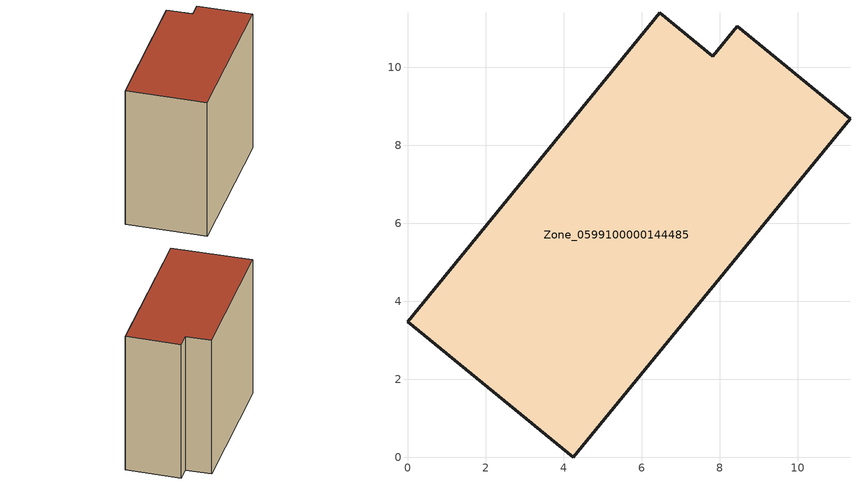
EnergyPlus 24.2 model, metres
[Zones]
Zone_0599100000144485
 floor ground (C_G): 0,3.47 6.46,11.4 7.82,10.28 8.45,11.05 11.34,8.68 4.25,0 z0
 wall outside (C_F): 6.46,11.4 0,3.47 4.25,0 11.34,8.68 8.45,11.05 7.82,10.28 6.46,11.4 z0:10.12
 roof outside (C_R): 11.34,8.68 8.45,11.05 7.82,10.28 6.46,11.4 0,3.47 4.25,0 z10.12
[BUILDING]
Pand.0599100000144485: North Axis=0; Terrain=City; Loads Convergence Tolerance Value=0.04; Temperature Convergence Tolerance Value=0.4; Solar Distribution=FullExterior; Maximum Number of Warmup Days=25; Minimum Number of Warmup Days=1
[Site:Location]
Rotterdam.The.Hague.AP_ZH_NLD Design_Conditions: Latitude=51.96; Longitude=4.45; Time Zone=1; Elevation=-4.5
[SITE:GROUNDTEMPERATURE:BUILDINGSURFACE]
18, 18, 18, 18, 18, 18, 18, 18, 18, 18, 18, 18
[MATERIAL] Thermal Absorptance=0.9; Solar Absorptance=0.7; Visible Absorptance=0.7
Name | Roughness | Thickness | Conductivity | Density | Specific Heat
G.TI.1946 | MediumSmooth | 0.15 | 1 | 540 | 1210
F.TI.1946 | Rough | 0.3 | 0.857143 | 1920 | 840
R.TI.1946 | MediumRough | 0.2 | 0.1 | 1500 | 1000
[CONSTRUCTION]
C_G: G.TI.1946
C_F: F.TI.1946
C_R: R.TI.1946
[ZONE]
Zone_0599100000144485: Type=1; Multiplier=1; Ceiling Height=Autocalculate; Volume=Autocalculate; Floor Area=autocalculate; Part of Total Floor Area=Yes
[ZONEINFILTRATION:DESIGNFLOWRATE]
Infil_Zone_0599100000144485: Zone or ZoneList or Space or SpaceList=Zone_0599100000144485; Schedule=AlwaysOn; Design Flow Rate Calculation Method=Flow/Area; Flow Rate per Floor Area=0.003; Constant Term Coefficient=1; Temperature Term Coefficient=0; Velocity Term Coefficient=0; Velocity Squared Term Coefficient=0
[HVACTEMPLATE:ZONE:IDEALLOADSAIRSYSTEM]
Zone_0599100000144485: Maximum Heating Supply Air Temperature=50; Minimum Cooling Supply Air Temperature=13; Maximum Heating Supply Air Humidity Ratio=0.0156; Minimum Cooling Supply Air Humidity Ratio=0.0077; Heating Limit=NoLimit; Cooling Limit=NoLimit; Dehumidification Control Type=ConstantSensibleHeatRatio; Cooling Sensible Heat Ratio=0.7; Dehumidification Setpoint=60; Humidification Control Type=None; Humidification Setpoint=30; Outdoor Air Method=None; Outdoor Air Flow Rate per Person=0.00944; Outdoor Air Flow Rate per Zone Floor Area=0; Outdoor Air Flow Rate per Zone=0; Demand Controlled Ventilation Type=None; Outdoor Air Economizer Type=NoEconomizer; Heat Recovery Type=None; Sensible Heat Recovery Effectiveness=0.7; Latent Heat Recovery Effectiveness=0.65
[ZONECONTROL:THERMOSTAT]
ThermostatControl_Zone_0599100000144485: Zone or ZoneList=Zone_0599100000144485; Control Type Schedule=DualSetpointControlType; Control 1=Thermostat_Zone_0599100000144485; Temperature Difference Between Cutout And Setpoint=0
[THERMOSTATSETPOINT:DUALSETPOINT]
Thermostat_Zone_0599100000144485: Heating Setpoint Temperature Schedule=HeatingSetpoint_Zone_0599100000144485; Cooling Setpoint Temperature Schedule=CoolingSetpoint_Zone_0599100000144485
[SCHEDULE:COMPACT]
HeatingSetpoint_Zone_0599100000144485: Through: 12/31, For: AllDays, Until: 24:00, 21
CoolingSetpoint_Zone_0599100000144485: Through: 12/31, For: AllDays, Until: 24:00, 24
DualSetpointControlType: Through: 12/31, For: AllDays, Until: 24:00, 4
AlwaysOn: Through: 12/31, For: AllDays, Until: 24:00, 1
